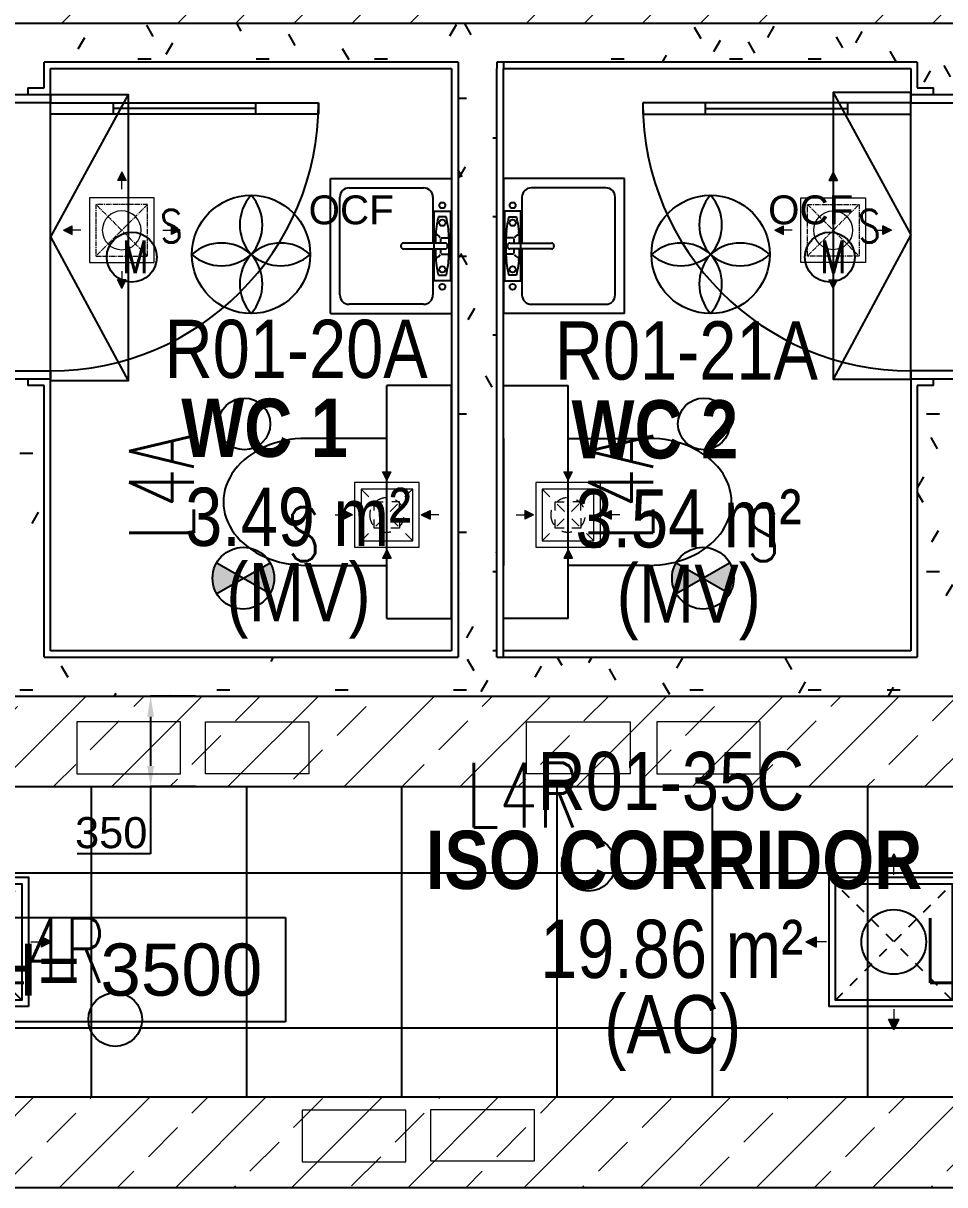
# Model space of a CAD drawing. Header units: millimetres. Extents: x -92759 to 184353, y -15225 to 86714.
# Drawn here: x -66264 to -62702, y 40303 to 44791 of the extents above; entities that cross this region are included whole.
import ezdxf

# ---------------------------------------------------------------- set-up
doc = ezdxf.new("R2010")
doc.units = ezdxf.units.MM
for name, pattern in [('Aligning Line', [3.2004, 1.6002, -1.6002]), ('CENTER2', [28.575, 19.05, -3.175, 3.175, -3.175]), ('HIDDEN', [0.375, 0.25, -0.125])]:
    doc.linetypes.add(name, pattern=pattern)
doc.layers.get('Defpoints').update_dxf_attribs({"color": 8})
for name, color, linetype in [('0-1', 9, 'Continuous'), ('0-L21-Low Bay Light', 1, 'Continuous'), ('A-_DETA----_E-2', 9, 'Continuous'), ('A-_DOOR----_E', 8, 'Continuous'), ('A-_ROOMNAME_A', 8, 'Continuous'), ('A-_WALL----_E', 8, 'Continuous'), ('A-_WALL----_H-1', 9, 'Continuous'), ('A-_WALLPRTN_E', 8, 'Continuous'), ('A-PATT-CONC', 8, 'Continuous'), ('E-_LITG _ CKT -DB', 1, 'HIDDEN'), ('E-FAN----E', 1, 'Continuous'), ('E-legend', 1, 'Continuous'), ('E-LIGHT----E', 1, 'Continuous'), ('HF', 7, 'Continuous'), ('HF Text', 7, 'Continuous'), ('HFI 02', 7, 'Continuous'), ('M-ACMV_FCU', 5, 'Continuous')]:
    doc.layers.add(name, color=color, linetype=linetype)
doc.layers.add('A-_DETA----_E-6', color=7, linetype='Continuous', true_color=0x969696)
for name, color, linetype, lineweight in [('HFI 9MM FPB', 94, 'Continuous', 5), ('M-ACMV_Control Panel', 7, 'Continuous', 25), ('M-ACMV_CP', 1, 'Continuous', 25), ('M-ACMV_CP_ HL', 7, 'Continuous', 20), ('M-ACMV_FAG', 3, 'Continuous', 25), ('M-ACMV_SAG', 5, 'Continuous', 25)]:
    doc.layers.add(name, color=color, linetype=linetype, lineweight=lineweight)
doc.layers.add('M-ACMV_EAG', color=7, linetype='Continuous', lineweight=25, true_color=0x999900)
doc.styles.add('Arial', font='arial.ttf')
doc.styles.add('Arial Narrow_2', font='ARIALN.TTF', dxfattribs={"height": 225})
doc.styles.add('Arial Narrow_B_1', font='ARIALNB.TTF', dxfattribs={"height": 300})
doc.styles.add('Arial_4', font='arial.ttf', dxfattribs={"height": 1.8})
doc.styles.add('Simplex', font='simplex_.ttf', dxfattribs={"width": 0.7, "height": 450})
doc.styles.get("Standard").update_dxf_attribs({"font": 'arial.ttf'})
doc.styles.add('T3', font='simplex.shx', dxfattribs={"width": 0.7, "height": 300})
doc.dimstyles.get("Standard").update_dxf_attribs({"dimtxt": 0.18, "dimasz": 0.18, "dimexe": 0.18, "dimexo": 0.0625, "dimgap": 0.09, "dimtad": 0, "dimtih": 1, "dimtoh": 1, "dimdec": 4, "dimzin": 0, "dimdsep": 46, "dimtxsty": 'Standard', "dimcen": 0.09, "dimadec": 0, "dimazin": 0, "dimtfac": 1, "dimtdec": 4, "dimtofl": 0, "dimtmove": 0, "dimatfit": 3, "dimfxl": 1, "dimtolj": 1, "dimtzin": 0, "dimarcsym": 0})
pattern_1 = [(0, (-11870.95, 40538.29), (609.6, 152.4), [50.292, -406.908, 50.292, -406.908, -2438.4]), (0, (-11870.95, 40538.29), (609.6, 152.4), [-914.4, 50.292, -864.108, 50.292, -406.908, -1066.8]), (0, (-11870.95, 40538.29), (609.6, 152.4), [-2286, 50.292, -254.508, 50.292, -711.708]), (120, (-11642.35, 40614.49), (-436.7823, 451.7291), [50.292, -406.908, 50.292, -406.908, -2438.4]), (120, (-11642.35, 40614.49), (-436.7823, 451.7291), [-914.4, 50.292, -864.108, 50.292, -406.908, -1066.8]), (120, (-11642.35, 40614.49), (-436.7823, 451.7291), [-2286, 50.292, -254.508, 50.292, -711.708]), (240, (-11566.15, 40919.29), (-172.8177, -604.1291), [50.292, -406.908, 50.292, -406.908, -2438.4]), (240, (-11566.15, 40919.29), (-172.8177, -604.1291), [-914.4, 50.292, -864.108, 50.292, -406.908, -1066.8]), (240, (-11566.15, 40919.29), (-172.8177, -604.1291), [-2286, 50.292, -254.508, 50.292, -711.708])]

# ---------------------------------------------------------------- blocks, each defined once
blk = doc.blocks.new('IDA - F - Single - Swing - FL - Bottom - 1100L X 2200H -TD-06-10179032-BLK8_RHH_1ST STOREY PLAN')
at = {"layer": 'A-_DOOR----_E'}
for p, q in [((518, 1123.5), (473, 1123.5)), ((473, 1123.5), (473, 87.5)), ((518, 87.5), (518, 1123.5)), ((473, 880.5), (518, 880.5)), ((495.5, 880.5), (495.5, 330.5)), ((473, 330.5), (518, 330.5)), ((-518, 87.5), (-550, 87.5)), ((-518, -87.5), (-518, 87.5)), ((473, 87.5), (518, 87.5)), ((550, 87.5), (518, 87.5)), ((518, 87.5), (518, -87.5)), ((-550, -87.5), (-518, -87.5)), ((518, -87.5), (550, -87.5))]:
    blk.add_line(p, q, dxfattribs=at)
blk.add_arc((518, 87.5), 1036, 90, 180, dxfattribs=at)
blk.add_arc((518, 87.5), 1036, 90, 180, dxfattribs=at)
blk = doc.blocks.new('IDA - F - Single - Swing - FL - Bottom - 1100L X 2200H -TD-06-10179030-BLK8_RHH_1ST STOREY PLAN')
at = {"layer": 'A-_DOOR----_E'}
for p, q in [((-550, 87.5), (-518, 87.5)), ((-518, 87.5), (-518, -87.5)), ((518, 87.5), (550, 87.5)), ((518, -87.5), (518, 87.5)), ((-518, -87.5), (-550, -87.5)), ((473, -87.5), (518, -87.5)), ((473, -1123.5), (473, -87.5)), ((518, -87.5), (518, -1123.5)), ((550, -87.5), (518, -87.5)), ((473, -330.5), (518, -330.5)), ((495.5, -880.5), (495.5, -330.5)), ((473, -880.5), (518, -880.5)), ((518, -1123.5), (473, -1123.5))]:
    blk.add_line(p, q, dxfattribs=at)
blk.add_arc((518, -87.5), 1036, 180, 270, dxfattribs=at)
blk.add_arc((518, -87.5), 1036, 180, 270, dxfattribs=at)
blk = doc.blocks.new('255')
for p, q in [((16995.8, -25738.3), (16696, -26288.3)), ((16696, -26288.3), (16995.8, -26845.3))]:
    blk.add_line(p, q)
blk.add_lwpolyline([(16696, -25738.3), (16995.8, -25738.3), (16995.8, -26845.3), (16696, -26845.3)], close=True)
blk = doc.blocks.new('A$Cb2bf8f38')
at = {"layer": 'A-_WALL----_H-1'}
h = blk.add_hatch(dxfattribs=at)
h.set_pattern_fill('FP_1', color=256, style=0, pattern_type=2)
h.set_pattern_definition(pattern_1)
h.paths.add_polyline_path([(-23250, 9650), (-23250, 10850), (-23312.5, 10850), (-23312.5, 10875), (-23400, 10875), (-23400, 9650), (-23312.5, 9650)])
h.paths.add_polyline_path([(-23400, 11975), (-23312.5, 11975), (-23312.5, 12000), (-23250, 12000), (-23250, 12250), (-23400, 12250), (-23400, 12100)])
h = blk.add_hatch(dxfattribs=at)
h.set_pattern_fill('FP_1', color=256, style=0, pattern_type=2)
h.set_pattern_definition(pattern_1)
h.paths.add_polyline_path([(-23250, 12100), (-19875, 12100), (-19875, 12250), (-23250, 12250)])
h = blk.add_hatch(dxfattribs=at)
h.set_pattern_fill('FP_1', color=256, style=0, pattern_type=2)
h.set_pattern_definition(pattern_1)
h.paths.add_polyline_path([(-19875, 9650), (-19725, 9650), (-19725, 10875), (-19812.5, 10875), (-19812.5, 10850), (-19875, 10850), (-19875, 9800)])
h.paths.add_polyline_path([(-19812.5, 11975), (-19725, 11975), (-19725, 12250), (-19875, 12250), (-19875, 12000), (-19812.5, 12000)])
h = blk.add_hatch(dxfattribs=at)
h.set_pattern_fill('FP_1', color=256, style=0, pattern_type=2)
h.set_pattern_definition(pattern_1)
h.paths.add_polyline_path([(-21500, 9800), (-21500, 12100), (-21650, 12100), (-21650, 9800)])
h = blk.add_hatch(dxfattribs=at)
h.set_pattern_fill('FP_1', color=256, style=0, pattern_type=2)
h.set_pattern_definition(pattern_1)
h.paths.add_polyline_path([(-23225, 9650), (-19875, 9650), (-19875, 9800), (-23250, 9800), (-23250, 9650)])
at = {"layer": 'A-_DETA----_E-2'}
for p, q in [((-22143, 11650), (-21675, 11650)), ((-22143, 11128), (-22143, 11650)), ((-21675, 11650), (-21675, 11128)), ((-21007, 11650), (-21475, 11650)), ((-21475, 11650), (-21475, 11128)), ((-21007, 11128), (-21007, 11650)), ((-22071, 11614), (-21783, 11614)), ((-21079, 11614), (-21367, 11614)), ((-22107, 11200), (-22107, 11578)), ((-21747, 11578), (-21747, 11400.5)), ((-21403, 11578), (-21403, 11400.5)), ((-21043, 11200), (-21043, 11578)), ((-21742.5, 11524), (-21679.5, 11524)), ((-21742.5, 11254), (-21742.5, 11524)), ((-21696.5, 11501.5), (-21725.5, 11501.5)), ((-21679.5, 11524), (-21679.5, 11254)), ((-21470.5, 11524), (-21470.5, 11254)), ((-21407.5, 11524), (-21470.5, 11524)), ((-21453.5, 11501.5), (-21424.5, 11501.5)), ((-21407.5, 11254), (-21407.5, 11524)), ((-21699.6, 11400.5), (-21861.6, 11400.5)), ((-21717.1, 11400.9), (-21717.1, 11418.2)), ((-21714.7, 11420.2), (-21688.8, 11420.2)), ((-21435.3, 11420.2), (-21461.2, 11420.2)), ((-21450.4, 11400.5), (-21288.4, 11400.5)), ((-21432.9, 11400.9), (-21432.9, 11418.2)), ((-21870.6, 11391.5), (-21870.6, 11387)), ((-21861.6, 11378), (-21699.6, 11378)), ((-21747, 11378), (-21747, 11200)), ((-21717.1, 11359.7), (-21717.1, 11378)), ((-21714.7, 11357.8), (-21688.8, 11357.8)), ((-21690.6, 11387), (-21690.6, 11391.5)), ((-21435.3, 11357.8), (-21461.2, 11357.8)), ((-21459.4, 11387), (-21459.4, 11391.5)), ((-21288.4, 11378), (-21450.4, 11378)), ((-21432.9, 11359.7), (-21432.9, 11378)), ((-21403, 11378), (-21403, 11200)), ((-21279.4, 11391.5), (-21279.4, 11387)), ((-21725.5, 11276.5), (-21696.5, 11276.5)), ((-21424.5, 11276.5), (-21453.5, 11276.5)), ((-21679.5, 11254), (-21742.5, 11254)), ((-21470.5, 11254), (-21407.5, 11254)), ((-21783, 11164), (-22071, 11164)), ((-21367, 11164), (-21079, 11164)), ((-22143, 11128), (-21675, 11128)), ((-21007, 11128), (-21475, 11128)), ((-21675, 10850), (-21925, 10850)), ((-21925, 9950), (-21925, 10850)), ((-21675, 9950), (-21675, 10850)), ((-21475, 10850), (-21225, 10850)), ((-21475, 9950), (-21475, 10850)), ((-21225, 9950), (-21225, 10850)), ((-21925, 10645.9), (-22236.9, 10645.9)), ((-21675, 10645.9), (-21675, 10154.8)), ((-21475, 10645.9), (-21475, 10154.8)), ((-21225, 10645.9), (-20913.1, 10645.9)), ((-22236.9, 10154.8), (-21925, 10154.8)), ((-20913.1, 10154.8), (-21225, 10154.8)), ((-21925, 9950), (-21675, 9950)), ((-21225, 9950), (-21475, 9950))]:
    blk.add_line(p, q, dxfattribs=at)
for centre, radius in [((-21711, 11546.5), 11.4), ((-21439, 11546.5), 11.4), ((-21711, 11479), 12.3), ((-21439, 11479), 12.3), ((-21711, 11299), 12.3), ((-21439, 11299), 12.3), ((-21711, 11231.5), 11.4), ((-21439, 11231.5), 11.4)]:
    blk.add_circle(centre, radius, dxfattribs=at)
for centre, radius, start, end in [((-22071, 11578), 36, 90, 180), ((-21783, 11578), 36, 0, 90), ((-21367, 11578), 36, 90, 180), ((-21079, 11578), 36, 0, 90), ((-21585.3, 11455.8), 147.4, 161.9543, 168.8025), ((-21836.7, 11455.8), 147.4, 11.1975, 18.0457), ((-21313.3, 11455.8), 147.4, 161.9543, 168.8025), ((-21564.7, 11455.8), 147.4, 11.1975, 18.0457), ((-21383.1, 11415.8), 353.6, 168.8025, 175.3124), ((-22038.9, 11415.8), 353.6, 4.6876, 11.1975), ((-21111.1, 11415.8), 353.6, 168.8025, 175.3124), ((-21766.9, 11415.8), 353.6, 4.6876, 11.1975), ((-21861.6, 11391.5), 9, 90, 180), ((-21056.2, 11389), 681.5, 175.3124, 179.0296), ((-21741.2, 11409), 25.7, 28.4413, 71.9853), ((-21699.6, 11391.5), 9, 0, 90), ((-22365.8, 11389), 681.5, 0, 4.6876), ((-20784.2, 11389), 681.5, 175.3124, 180), ((-21450.4, 11391.5), 9, 90, 180), ((-21408.8, 11409), 25.7, 108.0147, 151.5587), ((-22093.8, 11389), 681.5, 0.9704, 4.6876), ((-21288.4, 11391.5), 9, 0, 90), ((-21861.6, 11387), 9, 180, 270), ((-21056.2, 11389), 681.5, 180.9213, 184.6876), ((-21741.2, 11369), 25.7, 288.0147, 331.5587), ((-21699.6, 11387), 9, 270, 0), ((-22365.8, 11389), 681.5, 355.3124, 0), ((-20784.2, 11389), 681.5, 180, 184.6876), ((-21450.4, 11387), 9, 180, 270), ((-21408.8, 11369), 25.7, 208.4413, 251.9853), ((-22093.8, 11389), 681.5, 355.3124, 359.0787), ((-21288.4, 11387), 9, 270, 0), ((-21383.1, 11362.2), 353.6, 184.6876, 191.1975), ((-22038.9, 11362.2), 353.6, 348.8025, 355.3124), ((-21111.1, 11362.2), 353.6, 184.6876, 191.1975), ((-21766.9, 11362.2), 353.6, 348.8025, 355.3124), ((-21585.3, 11322.2), 147.4, 191.1975, 198.0457), ((-21836.7, 11322.2), 147.4, 341.9543, 348.8025), ((-21313.3, 11322.2), 147.4, 191.1975, 198.0457), ((-21564.7, 11322.2), 147.4, 341.9543, 348.8025), ((-22071, 11200), 36, 180, 270), ((-21783, 11200), 36, 270, 0), ((-21367, 11200), 36, 180, 270), ((-21079, 11200), 36, 270, 0)]:
    blk.add_arc(centre, radius, start, end, dxfattribs=at)
for centre, major_axis in [((-22236.9, 10400.3), (-320, 0)), ((-20913.1, 10400.3), (320, 0))]:
    blk.add_ellipse(centre, major_axis=major_axis, ratio=0.767386, start_param=4.712389, end_param=7.853982, dxfattribs=at)
at = {"layer": 'A-_DETA----_E-6'}
for p, q in [((-22143, 11650), (-21675, 11650)), ((-22143, 11128), (-22143, 11650)), ((-21675, 11650), (-21675, 11128)), ((-21007, 11650), (-21475, 11650)), ((-21475, 11650), (-21475, 11128)), ((-21007, 11128), (-21007, 11650)), ((-22071, 11614), (-21783, 11614)), ((-21079, 11614), (-21367, 11614)), ((-22107, 11200), (-22107, 11578)), ((-21747, 11578), (-21747, 11400.5)), ((-21403, 11578), (-21403, 11400.5)), ((-21043, 11200), (-21043, 11578)), ((-21742.5, 11524), (-21679.5, 11524)), ((-21742.5, 11254), (-21742.5, 11524)), ((-21696.5, 11501.5), (-21725.5, 11501.5)), ((-21679.5, 11524), (-21679.5, 11254)), ((-21470.5, 11524), (-21470.5, 11254)), ((-21407.5, 11524), (-21470.5, 11524)), ((-21453.5, 11501.5), (-21424.5, 11501.5)), ((-21407.5, 11254), (-21407.5, 11524)), ((-21699.6, 11400.5), (-21861.6, 11400.5)), ((-21717.1, 11400.9), (-21717.1, 11418.2)), ((-21714.7, 11420.2), (-21688.8, 11420.2)), ((-21435.3, 11420.2), (-21461.2, 11420.2)), ((-21450.4, 11400.5), (-21288.4, 11400.5)), ((-21432.9, 11400.9), (-21432.9, 11418.2)), ((-21870.6, 11391.5), (-21870.6, 11387)), ((-21861.6, 11378), (-21699.6, 11378)), ((-21747, 11378), (-21747, 11200)), ((-21717.1, 11359.7), (-21717.1, 11378)), ((-21714.7, 11357.8), (-21688.8, 11357.8)), ((-21690.6, 11387), (-21690.6, 11391.5)), ((-21435.3, 11357.8), (-21461.2, 11357.8)), ((-21459.4, 11387), (-21459.4, 11391.5)), ((-21288.4, 11378), (-21450.4, 11378)), ((-21432.9, 11359.7), (-21432.9, 11378)), ((-21403, 11378), (-21403, 11200)), ((-21279.4, 11391.5), (-21279.4, 11387)), ((-21725.5, 11276.5), (-21696.5, 11276.5)), ((-21424.5, 11276.5), (-21453.5, 11276.5)), ((-21679.5, 11254), (-21742.5, 11254)), ((-21470.5, 11254), (-21407.5, 11254)), ((-21783, 11164), (-22071, 11164)), ((-21367, 11164), (-21079, 11164)), ((-22143, 11128), (-21675, 11128)), ((-21007, 11128), (-21475, 11128)), ((-21675, 10850), (-21925, 10850)), ((-21925, 9950), (-21925, 10850)), ((-21675, 9950), (-21675, 10850)), ((-21475, 10850), (-21225, 10850)), ((-21475, 9950), (-21475, 10850)), ((-21225, 9950), (-21225, 10850)), ((-21925, 10645.9), (-22236.9, 10645.9)), ((-21675, 10645.9), (-21675, 10154.8)), ((-21475, 10645.9), (-21475, 10154.8)), ((-21225, 10645.9), (-20913.1, 10645.9)), ((-22236.9, 10154.8), (-21925, 10154.8)), ((-20913.1, 10154.8), (-21225, 10154.8)), ((-21925, 9950), (-21675, 9950)), ((-21225, 9950), (-21475, 9950))]:
    blk.add_line(p, q, dxfattribs=at)
for centre, radius in [((-21711, 11546.5), 11.4), ((-21439, 11546.5), 11.4), ((-21711, 11479), 12.3), ((-21439, 11479), 12.3), ((-21711, 11299), 12.3), ((-21439, 11299), 12.3), ((-21711, 11231.5), 11.4), ((-21439, 11231.5), 11.4)]:
    blk.add_circle(centre, radius, dxfattribs=at)
for centre, radius, start, end in [((-22071, 11578), 36, 90, 180), ((-21783, 11578), 36, 0, 90), ((-21367, 11578), 36, 90, 180), ((-21079, 11578), 36, 0, 90), ((-21585.3, 11455.8), 147.4, 161.9543, 168.8025), ((-21836.7, 11455.8), 147.4, 11.1975, 18.0457), ((-21313.3, 11455.8), 147.4, 161.9543, 168.8025), ((-21564.7, 11455.8), 147.4, 11.1975, 18.0457), ((-21383.1, 11415.8), 353.6, 168.8025, 175.3124), ((-22038.9, 11415.8), 353.6, 4.6876, 11.1975), ((-21111.1, 11415.8), 353.6, 168.8025, 175.3124), ((-21766.9, 11415.8), 353.6, 4.6876, 11.1975), ((-21861.6, 11391.5), 9, 90, 180), ((-21056.2, 11389), 681.5, 175.3124, 179.0296), ((-21741.2, 11409), 25.7, 28.4413, 71.9853), ((-21699.6, 11391.5), 9, 0, 90), ((-22365.8, 11389), 681.5, 0, 4.6876), ((-20784.2, 11389), 681.5, 175.3124, 180), ((-21450.4, 11391.5), 9, 90, 180), ((-21408.8, 11409), 25.7, 108.0147, 151.5587), ((-22093.8, 11389), 681.5, 0.9704, 4.6876), ((-21288.4, 11391.5), 9, 0, 90), ((-21861.6, 11387), 9, 180, 270), ((-21056.2, 11389), 681.5, 180.9213, 184.6876), ((-21741.2, 11369), 25.7, 288.0147, 331.5587), ((-21699.6, 11387), 9, 270, 0), ((-22365.8, 11389), 681.5, 355.3124, 0), ((-20784.2, 11389), 681.5, 180, 184.6876), ((-21450.4, 11387), 9, 180, 270), ((-21408.8, 11369), 25.7, 208.4413, 251.9853), ((-22093.8, 11389), 681.5, 355.3124, 359.0787), ((-21288.4, 11387), 9, 270, 0), ((-21383.1, 11362.2), 353.6, 184.6876, 191.1975), ((-22038.9, 11362.2), 353.6, 348.8025, 355.3124), ((-21111.1, 11362.2), 353.6, 184.6876, 191.1975), ((-21766.9, 11362.2), 353.6, 348.8025, 355.3124), ((-21585.3, 11322.2), 147.4, 191.1975, 198.0457), ((-21836.7, 11322.2), 147.4, 341.9543, 348.8025), ((-21313.3, 11322.2), 147.4, 191.1975, 198.0457), ((-21564.7, 11322.2), 147.4, 341.9543, 348.8025), ((-22071, 11200), 36, 180, 270), ((-21783, 11200), 36, 270, 0), ((-21367, 11200), 36, 180, 270), ((-21079, 11200), 36, 270, 0)]:
    blk.add_arc(centre, radius, start, end, dxfattribs=at)
for centre, major_axis in [((-22236.9, 10400.3), (-320, 0)), ((-20913.1, 10400.3), (320, 0))]:
    blk.add_ellipse(centre, major_axis=major_axis, ratio=0.767386, start_param=4.712389, end_param=7.853982, dxfattribs=at)
at = {"layer": 'A-_WALL----_E'}
for p, q in [((-23250, 12000), (-23250, 12100)), ((-21650, 12100), (-23250, 12100)), ((-21650, 12100), (-21650, 9800)), ((-21500, 12100), (-21500, 12075)), ((-19875, 12100), (-21500, 12100)), ((-21475, 12100), (-21475, 12075)), ((-19875, 12100), (-19875, 12000)), ((-23312.5, 12000), (-23250, 12000)), ((-23312.5, 12000), (-23312.5, 11975)), ((-19875, 12000), (-19812.5, 12000)), ((-19812.5, 11975), (-19812.5, 12000)), ((-23312.5, 10875), (-23312.5, 10850)), ((-19812.5, 10850), (-19812.5, 10875)), ((-23250, 10850), (-23312.5, 10850)), ((-23250, 9800), (-23250, 10850)), ((-19875, 10850), (-19875, 9800)), ((-19812.5, 10850), (-19875, 10850)), ((-23250, 9800), (-21650, 9800)), ((-21500, 9800), (-21500, 9825)), ((-21500, 9800), (-19875, 9800)), ((-21475, 9800), (-21475, 9825))]:
    blk.add_line(p, q, dxfattribs=at)
at = {"layer": 'A-_WALLPRTN_E'}
for p, q in [((-23225, 11975), (-23225, 12075)), ((-23225, 12075), (-21675, 12075)), ((-21675, 12075), (-21675, 9825)), ((-21500, 9825), (-21500, 12075)), ((-21475, 12075), (-19900, 12075)), ((-21475, 9825), (-21475, 12075)), ((-19900, 12075), (-19900, 11975)), ((-23400, 11975), (-23225, 11975)), ((-19900, 11975), (-19725, 11975)), ((-23225, 10875), (-23400, 10875)), ((-23225, 9825), (-23225, 10875)), ((-19900, 10875), (-19900, 9825)), ((-19725, 10875), (-19900, 10875)), ((-21675, 9825), (-23225, 9825)), ((-19900, 9825), (-21475, 9825)), ((-23400, 9650), (-19900, 9650)), ((-19900, 9650), (-19650, 9650))]:
    blk.add_line(p, q, dxfattribs=at)
blk.add_blockref('255', (-39921, 37713.3))
at = {"xscale": -1}
blk.add_blockref('255', (-3204, 37720.3), dxfattribs=at)
at = {"layer": 'A-_DOOR----_E', "rotation": 89.99999999999991}
for name, p in [('IDA - F - Single - Swing - FL - Bottom - 1100L X 2200H -TD-06-10179030-BLK8_RHH_1ST STOREY PLAN', (-23312.5, 11425)), ('IDA - F - Single - Swing - FL - Bottom - 1100L X 2200H -TD-06-10179032-BLK8_RHH_1ST STOREY PLAN', (-19812.5, 11425))]:
    blk.add_blockref(name, p, dxfattribs=at)
at = {"layer": 'A-_ROOMNAME_A', "char_height": 225, "attachment_point": 1}
for s, insert, width, style in [('R01-20A', (-22784.3, 11104.1), 1274.683, 'Arial Narrow_2'), ('R01-21A', (-21276, 11098), 1274.683, 'Arial Narrow_2'), ('WC 1', (-22719.8, 10799.3), 1118.354, 'Arial Narrow_B_1'), ('WC 2', (-21211.5, 10793.3), 1118.354, 'Arial Narrow_B_1'), ('3.49 m²', (-22704.8, 10455.2), 1082.278, 'Arial Narrow_2'), ('3.54 m²', (-21196.5, 10449.2), 1082.278, 'Arial Narrow_2'), ('(MV)', (-22545.8, 10164.2), 697.468, 'Arial Narrow_2'), ('(MV)', (-21037.5, 10158.2), 697.468, 'Arial Narrow_2'), ('R01-35C', (-21343.1, 9434.4), 1286.708, 'Arial Narrow_2'), ('ISO CORRIDOR', (-21774.3, 9129.7), 2332.911, 'Arial Narrow_B_1'), ('19.86 m²', (-21332.6, 8785.6), 1262.658, 'Arial Narrow_2'), ('(AC)', (-21085.1, 8494.6), 661.392, 'Arial Narrow_2')]:
    blk.add_mtext(s, dxfattribs=dict(at, insert=insert, width=width, style=style))
blk = doc.blocks.new('*D677')
at = {"layer": 'Defpoints', "color": 0, "transparency": 16777216}
for p in [(-10967.3, 469111.7), (-10794, 469111.7), (-10794, 468761.7)]:
    blk.add_point(p, dxfattribs=at)
at = {"layer": 'HFI 02', "color": 0, "lineweight": -2, "transparency": 16777216}
for p, q in [((-10794.1, 469111.7), (-10967.4, 469111.7)), ((-10967.3, 469031.7), (-10967.3, 468841.7)), ((-10794.1, 468761.7), (-10967.4, 468761.7)), ((-10967.3, 468761.7), (-10967.3, 468501.9)), ((-10967.3, 468501.9), (-11251.9, 468501.9))]:
    blk.add_line(p, q, dxfattribs=at)
at = {"layer": 'HFI 02', "color": 0, "transparency": 16777216}
for points in [[(-10980.6, 469031.7), (-10953.9, 469031.7), (-10967.3, 469111.7)], [(-10980.6, 468841.7), (-10953.9, 468841.7), (-10967.3, 468761.7)]]:
    blk.add_solid(points, dxfattribs=at)
at = {"layer": 'HFI 02', "color": 152, "true_color": 0x2776bb, "transparency": 16777216, "insert": (-11119.6, 468583.2), "char_height": 120, "attachment_point": 5, "style": 'Arial'}
blk.add_mtext('\\A1;350', dxfattribs=at)
blk = doc.blocks.new('A$C020d881d')
at = {"layer": 'E-legend', "lineweight": 25}
blk.add_circle((818.7, 172), 103.8, dxfattribs=at)
at = {"layer": 'E-legend', "lineweight": 25, "style": 'Simplex', "width": 0.7}
blk.add_text('L4R', height=250, dxfattribs=at).set_placement((345.2, 314.3))
blk = doc.blocks.new('UFO S')
at = {"layer": 'E-LIGHT----E'}
h = blk.add_hatch(color=256, dxfattribs=at)
h.dxf.hatch_style = 1
h.paths.add_polyline_path([(-26, -15), (-173.5, 70.2, 0.131652), (-196.3, -15, 0.131652), (-173.5, -100.2)])
h = blk.add_hatch(color=256, dxfattribs=at)
h.dxf.hatch_style = 1
h.paths.add_polyline_path([(121.6, 70.2), (-26, -15), (121.6, -100.2, 0.131652), (144.4, -15, 0.131652)])
for p, q in [((-173.5, 70.2), (121.6, -100.2)), ((-173.5, -100.2), (121.6, 70.2))]:
    blk.add_line(p, q, dxfattribs=at)
blk.add_circle((-26, -15), 170.4, dxfattribs=at)
at = {"layer": 'E-LIGHT----E', "lineweight": 15, "style": 'T3', "width": 0.7}
blk.add_text('S', height=298.2, rotation=359.99984, dxfattribs=at).set_placement((218.2, 79.3))
blk = doc.blocks.new('OCF FAN')
at = {"layer": 'E-FAN----E', "color": 7}
blk.add_circle((0, 0), 228.6, dxfattribs=at)
for centre, start, end in [((127.1, 114.3), 138.0283, 221.9717), ((-127.1, 114.3), 318.0283, 41.9717), ((-114.3, -127.1), 48.0283, 131.9717), ((114.3, -127.1), 48.0283, 131.9717), ((-114.3, 127.1), 228.0283, 311.9717), ((127.1, -114.3), 138.0283, 221.9717), ((-127.1, -114.3), 318.0283, 41.9717), ((114.3, 127.1), 228.0283, 311.9717)]:
    blk.add_arc(centre, 170.9, start, end, dxfattribs=at)
at = {"layer": 'E-FAN----E', "color": 7, "style": 'Arial'}
blk.add_text('OCF', height=111.73, dxfattribs=at).set_placement((222.2, 116.2))
blk = doc.blocks.new('A$Cccd3aec5')
at = {"layer": 'E-legend', "lineweight": 25}
blk.add_circle((791.8, 170.3), 100, dxfattribs=at)
at = {"layer": 'E-legend', "lineweight": 25, "style": 'Simplex', "width": 0.7}
blk.add_text('L4A', height=250, dxfattribs=at).set_placement((341, 366))
blk = doc.blocks.new('Motion Sensor (S)')
at = {"layer": 'E-legend', "lineweight": 25}
blk.add_circle((-440375.5, 366574.2), 160.8, dxfattribs=at)
at = {"layer": 'E-legend', "lineweight": 13, "style": 'T3', "width": 0.8}
blk.add_text('S', height=210.1, dxfattribs=at).set_placement((-440193, 366668.7))
at = {"layer": 'E-legend', "lineweight": 25, "style": 'T3', "width": 0.8}
blk.add_text('M', height=210.1, dxfattribs=at).set_placement((-440439, 366471.4))
blk = doc.blocks.new('EL_B8_L1_R4')
at = {"color": 0, "linetype": 'ByBlock', "lineweight": 0, "xscale": 0.6, "yscale": 0.6, "zscale": 0.6}
for p in [(252106.8, -249156.7), (254805.1, -249156.7)]:
    blk.add_blockref('Motion Sensor (S)', p, dxfattribs=at)
at = {"layer": '0-L21-Low Bay Light', "color": 7}
for p in [(-11657.1, -29201.6), (-9881, -29201.6)]:
    blk.add_blockref('OCF FAN', p, dxfattribs=at)
at = {"layer": 'E-_LITG _ CKT -DB', "ltscale": 0.5, "rotation": 90}
for p in [(-11512.9, -30648.4), (-9736.8, -30648.4)]:
    blk.add_blockref('A$Cccd3aec5', p, dxfattribs=at)
at = {"layer": 'E-_LITG _ CKT -DB', "ltscale": 0.5}
for p in [(-11171.5, -31730.3), (-13001, -32330.3), (-9407.6, -32330.3)]:
    blk.add_blockref('A$C020d881d', p, dxfattribs=at)
at = {"layer": 'E-LIGHT----E', "xscale": 0.7, "yscale": 0.7, "zscale": 0.7}
for p in [(-11668.7, -30442.2), (-9892.7, -30442.2)]:
    blk.add_blockref('UFO S', p, dxfattribs=at)
blk = doc.blocks.new('A$Ce886c8c0')
at = {"layer": 'M-ACMV_Control Panel', "lineweight": 5}
blk.add_lwpolyline([(200, -200), (200, 200), (0, 200), (0, -200)], close=True, dxfattribs=at)
blk.add_solid([(0, -200), (200, -200), (200, 200), (0, -200)], dxfattribs=at)
blk = doc.blocks.new('A$Ce3c17505')
at = {"layer": 'M-ACMV_FAG', "lineweight": 5}
h = blk.add_hatch(color=3, dxfattribs=at)
h.dxf.hatch_style = 1
h.paths.add_polyline_path([(-16.8, 191.9), (16.8, 191.9), (0, 225.4)])
h = blk.add_hatch(color=3, dxfattribs=at)
h.dxf.hatch_style = 1
h.paths.add_polyline_path([(-191.9, -16.8), (-191.9, 16.8), (-225.4, 0)])
h = blk.add_hatch(color=3, dxfattribs=at)
h.dxf.hatch_style = 1
h.paths.add_polyline_path([(225.4, 0), (191.9, 16.8), (191.9, -16.8)])
h = blk.add_hatch(color=3, dxfattribs=at)
h.dxf.hatch_style = 1
h.paths.add_polyline_path([(0, -225.4), (16.8, -191.9), (-16.8, -191.9)])
at = {"layer": 'M-ACMV_FAG', "color": 3, "lineweight": 5}
for p, q in [((0, 225.4), (-16.8, 191.9)), ((0, 225.4), (16.8, 191.9)), ((16.8, 191.9), (-16.8, 191.9)), ((0, 158.4), (0, 191.9)), ((-225.4, 0), (-191.9, 16.8)), ((-191.9, 16.8), (-191.9, -16.8)), ((158.4, 0), (191.9, 0)), ((191.9, 16.8), (191.9, -16.8)), ((225.4, 0), (191.9, 16.8)), ((225.4, 0), (191.9, -16.8)), ((-225.4, 0), (-191.9, -16.8)), ((-158.4, 0), (-191.9, 0)), ((0, -158.4), (0, -191.9)), ((16.8, -191.9), (-16.8, -191.9)), ((0, -225.4), (-16.8, -191.9)), ((0, -225.4), (16.8, -191.9))]:
    blk.add_line(p, q, dxfattribs=at)
at = {"layer": 'M-ACMV_FAG', "color": 3, "linetype": 'CENTER2', "lineweight": 5}
for p, q in [((100, -100), (-100, 100)), ((100, 100), (-100, -100))]:
    blk.add_line(p, q, dxfattribs=at)
at = {"layer": 'M-ACMV_FAG', "color": 3, "lineweight": 5}
blk.add_lwpolyline([(-125, -125), (-125, 125), (125, 125), (125, -125)], close=True, dxfattribs=at)
at = {"layer": 'M-ACMV_FAG', "color": 3, "linetype": 'CENTER2', "lineweight": 5}
blk.add_lwpolyline([(-100, -100), (-100, 100), (100, 100), (100, -100)], close=True, dxfattribs=at)
at = {"layer": 'M-ACMV_FAG', "color": 3, "lineweight": 5}
blk.add_circle((0, 0), 75, dxfattribs=at)
blk = doc.blocks.new('A$C638750fc')
at = {"layer": 'M-ACMV_SAG', "ltscale": 100}
h = blk.add_hatch(color=5, dxfattribs=at)
h.dxf.hatch_style = 1
h.paths.add_polyline_path([(-20.2, 299.9), (20.2, 299.9), (0, 340.2)])
h = blk.add_hatch(color=5, dxfattribs=at)
h.dxf.hatch_style = 1
h.paths.add_polyline_path([(-299.9, 20.2), (-340.2, 0), (-299.9, -20.2)])
h = blk.add_hatch(color=5, dxfattribs=at)
h.dxf.hatch_style = 1
h.paths.add_polyline_path([(299.9, -20.2), (340.2, 0), (299.9, 20.2)])
h = blk.add_hatch(color=5, dxfattribs=at)
h.dxf.hatch_style = 1
h.paths.add_polyline_path([(0, -340.2), (20.2, -299.9), (-20.2, -299.9)])
at = {"layer": 'M-ACMV_SAG', "color": 5, "lineweight": 0}
for p, q in [((0, 340.2), (-20.2, 299.9)), ((0, 340.2), (20.2, 299.9)), ((20.2, 299.9), (-20.2, 299.9)), ((0, 259.6), (0, 299.9)), ((-340.2, 0), (-299.9, 20.2)), ((-340.2, 0), (-299.9, -20.2)), ((-299.9, 20.2), (-299.9, -20.2)), ((-259.6, 0), (-299.9, 0)), ((259.6, 0), (299.9, 0)), ((299.9, 20.2), (299.9, -20.2)), ((340.2, 0), (299.9, 20.2)), ((340.2, 0), (299.9, -20.2)), ((0, -259.6), (0, -299.9)), ((20.2, -299.9), (-20.2, -299.9)), ((0, -340.2), (-20.2, -299.9)), ((0, -340.2), (20.2, -299.9))]:
    blk.add_line(p, q, dxfattribs=at)
at = {"layer": 'M-ACMV_SAG', "color": 5, "linetype": 'Aligning Line', "ltscale": 25}
for p, q in [((225, -225), (-225, 225)), ((-225, -225), (225, 225))]:
    blk.add_line(p, q, dxfattribs=at)
at = {"layer": 'M-ACMV_SAG', "color": 5}
for points in [[(250, -250), (-250, -250), (-250, 250), (250, 250)], [(-225, 225), (225, 225), (225, -225), (-225, -225)]]:
    blk.add_lwpolyline(points, close=True, dxfattribs=at)
blk.add_circle((0, 0), 125, dxfattribs=at)
blk = doc.blocks.new('A$Cfd5c790e')
at = {"layer": 'M-ACMV_EAG', "lineweight": 5}
h = blk.add_hatch(color=256, dxfattribs=at)
h.dxf.hatch_style = 1
h.paths.add_polyline_path([(16.8, 166.6), (-16.8, 166.6), (0, 133)])
h = blk.add_hatch(color=256, dxfattribs=at)
h.dxf.hatch_style = 1
h.paths.add_polyline_path([(-166.6, 16.8), (-166.6, -16.8), (-133, 0)])
h = blk.add_hatch(color=256, dxfattribs=at)
h.dxf.hatch_style = 1
h.paths.add_polyline_path([(133, 0), (166.6, -16.8), (166.6, 16.8)])
h = blk.add_hatch(color=256, dxfattribs=at)
h.dxf.hatch_style = 1
h.paths.add_polyline_path([(0, -133), (-16.8, -166.6), (16.8, -166.6)])
for p, q in [((0, 200.2), (0, 166.6)), ((-16.8, 166.6), (16.8, 166.6)), ((0, 133), (-16.8, 166.6)), ((-16.8, 166.6), (16.8, 166.6)), ((0, 133), (16.8, 166.6)), ((-200.2, 0), (-166.6, 0)), ((-166.6, -16.8), (-166.6, 16.8)), ((-133, 0), (-166.6, 16.8)), ((-166.6, -16.8), (-166.6, 16.8)), ((-133, 0), (-166.6, -16.8)), ((133, 0), (166.6, 16.8)), ((133, 0), (166.6, -16.8)), ((166.6, -16.8), (166.6, 16.8)), ((166.6, -16.8), (166.6, 16.8)), ((200.2, 0), (166.6, 0)), ((0, -133), (-16.8, -166.6)), ((0, -133), (16.8, -166.6)), ((-16.8, -166.6), (16.8, -166.6)), ((-16.8, -166.6), (16.8, -166.6)), ((0, -200.2), (0, -166.6))]:
    blk.add_line(p, q, dxfattribs=at)
at = {"layer": 'M-ACMV_EAG', "linetype": 'Aligning Line', "lineweight": 5, "ltscale": 25}
for p, q in [((-100, 100), (100, -100)), ((100, 100), (-100, -100))]:
    blk.add_line(p, q, dxfattribs=at)
at = {"layer": 'M-ACMV_EAG', "lineweight": 5}
for points in [[(-125, 125), (125, 125), (125, -125), (-125, -125)], [(-100, 100), (100, 100), (100, -100), (-100, -100)]]:
    blk.add_lwpolyline(points, close=True, dxfattribs=at)
for points in [[(-14.9, 51.2), (-49.1, 51.2), (-49.1, 17.1)], [(49.1, 12.8), (49.1, 51.2), (14.9, 51.2)], [(-49.1, -17.1), (-49.1, -51.2), (-14.9, -51.2)], [(49.1, -17.1), (49.1, -51.2), (19.2, -51.2)]]:
    blk.add_lwpolyline(points, dxfattribs=at)
at = {"layer": 'M-ACMV_EAG', "linetype": 'Aligning Line', "lineweight": 5, "ltscale": 25}
blk.add_circle((0, 0), 66.7, dxfattribs=at)
blk = doc.blocks.new('ACMV_B8L1_R9')
at = {"layer": 'M-ACMV_CP', "lineweight": 5, "rotation": 270}
blk.add_blockref('A$Ce886c8c0', (223946.7, -67863.4), dxfattribs=at)
at = {"layer": 'M-ACMV_CP_ HL', "lineweight": 5, "xscale": -1, "rotation": 270}
for p in [(224443.3, -68063.4), (225685.1, -68063.4), (225314.1, -69560.8)]:
    blk.add_blockref('A$Ce886c8c0', p, dxfattribs=at)
at = {"layer": 'M-ACMV_CP_ HL', "lineweight": 5, "rotation": 270}
for p in [(226188.3, -67863.4), (224817.6, -69363.4)]:
    blk.add_blockref('A$Ce886c8c0', p, dxfattribs=at)
at = {"layer": 'M-ACMV_EAG', "lineweight": 5, "xscale": -1, "rotation": 180}
for p in [(224945, -67063.4), (225645, -67063.4)]:
    blk.add_blockref('A$Cfd5c790e', p, dxfattribs=at)
at = {"layer": 'M-ACMV_FAG', "lineweight": 5, "xscale": -1, "rotation": 180}
blk.add_blockref('A$Ce3c17505', (223920, -65963.4), dxfattribs=at)
at = {"layer": 'M-ACMV_FAG', "lineweight": 5, "rotation": 180}
blk.add_blockref('A$Ce3c17505', (226670, -65963.4), dxfattribs=at)
at = {"layer": 'M-ACMV_SAG'}
for p in [(223309.1, -68713.5), (226904.2, -68713.4)]:
    blk.add_blockref('A$C638750fc', p, dxfattribs=at)
blk = doc.blocks.new('RCP_B8L1')
at = {"layer": 'A-PATT-CONC'}
h = blk.add_hatch(dxfattribs=at)
h.set_pattern_fill('ANSI37', color=256, scale=189, angle=45)
h.set_pattern_definition([(90, (-15594.05, 468161.7), (-600.075, 0), []), (180, (-15594.05, 468161.7), (-6e-14, -600.075), [])])
h.paths.add_polyline_path([(-15594.04966, 468761.70958), (-5994.04966, 468761.70958), (-5994.04966, 467561.70958), (-15594.04966, 467561.70958)])
at = {"layer": 'HFI 9MM FPB'}
h = blk.add_hatch(dxfattribs=at)
h.set_pattern_fill('ANSI33', color=256, scale=50)
h.paths.add_polyline_path([(-12353.92223, 471711.70958), (-6029.04966, 471711.70958), (-6029.04966, 472161.70958), (-5604.04966, 472161.70958), (-5604.04966, 478961.70958), (-6029.04966, 478961.70958), (-6029.04966, 479336.70949), (-12353.92223, 479336.70949), (-12353.85852, 475286.6882), (-12353.92223, 475286.6882)])
h.paths.add_polyline_path([(-6029.04966, 478823.81918), (-12029.04967, 478823.81918), (-12029.04967, 472223.81918), (-6029.04967, 472223.81918)], flags=16)
h = blk.add_hatch(dxfattribs=at)
h.set_pattern_fill('ANSI33', color=256, scale=50)
h.paths.add_polyline_path([(-16029.04966, 469111.70958), (-5559.05312, 469111.70958), (-5559.05312, 467211.70958), (-16029.04966, 467211.70958)])
h.paths.add_polyline_path([(-15594.04966, 468761.70958), (-5994.04966, 468761.70958), (-5994.04966, 467561.70958), (-15594.04966, 467561.70958)], flags=16)
at = {"layer": 'HF'}
for points in [[(-12353.92223, 471711.70958), (-6029.04966, 471711.70958), (-6029.04966, 472161.70958), (-5604.04966, 472161.70958), (-5604.04966, 478961.70958), (-6029.04966, 478961.70958), (-6029.04966, 479336.70949), (-12353.92223, 479336.70949), (-12353.85852, 475286.6882), (-12353.92223, 475286.6882)], [(-16029.04966, 469111.70958), (-5559.05312, 469111.70958), (-5559.05312, 467211.70958), (-16029.04966, 467211.70958)]]:
    blk.add_lwpolyline(points, close=True, dxfattribs=at)
at = {"layer": 'HFI 02'}
blk.add_lwpolyline([(-15594.04966, 468761.70958), (-5994.04966, 468761.70958), (-5994.04966, 467561.70958), (-15594.04966, 467561.70958)], close=True, dxfattribs=at)
at = {"layer": 'HF Text', "insert": (-11810.58878, 468155.53579), "char_height": 201.462343, "width": 1263.3462081, "attachment_point": 1, "style": 'Arial_4', "bg_fill": 16, "box_fill_scale": 1.5, "bg_fill_color": 256, "bg_fill_transparency": 0}
blk.add_mtext('CH= 3500', dxfattribs=at)
at = {"layer": 'HFI 02'}
dim = blk.add_linear_dim(base=(-10967.26935, 469111.70958), p1=(-10794.04966, 468761.70958), p2=(-10794.04966, 469111.70958), angle=90, dimstyle='Standard', dxfattribs=at)
dim.commit()
dim.dimension.update_dxf_attribs({"geometry": '*D677', "text_midpoint": (-11119.58859, 468501.91366), "dimtype": 128})

msp = doc.modelspace()

# ---------------------------------------------------------------- block references
at = {"layer": '0-1'}
msp.add_blockref('A$Cb2bf8f38', (-42933, 32541.2), dxfattribs=at)

# ---------------------------------------------------------------- next in the draw order: block references
at = {"color": 0}
msp.add_blockref('EL_B8_L1_R4', (-53725.9, 73099.6), dxfattribs=at)
at = {"layer": 'A-PATT-CONC', "color": 152, "true_color": 0x2776bb}
msp.add_blockref('RCP_B8L1', (-54804, -426920.5), dxfattribs=at)

# ---------------------------------------------------------------- next in the draw order: block references
at = {"layer": 'M-ACMV_FCU', "color": 5}
msp.add_blockref('ACMV_B8L1_R9', (-289803, 109954.6), dxfattribs=at)

doc.saveas('drawing.dxf')
